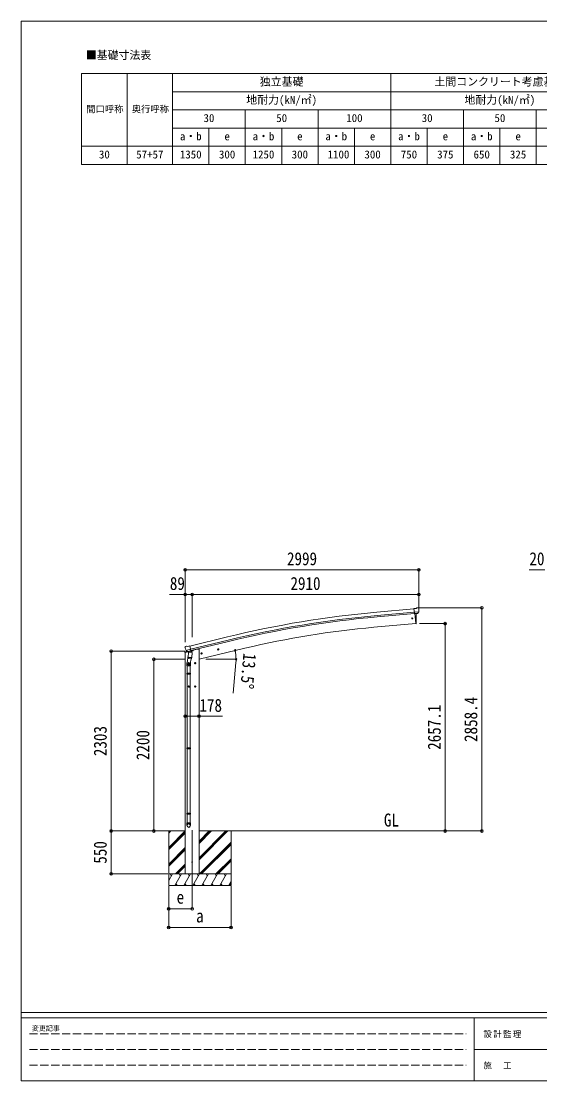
# Model space of a CAD drawing. Units: millimetres at full size, with parts at other scales. Extents: x -9783 to 9892, y -6828 to 6752.
# Drawn here: x -9783 to -3128, y -6828 to 6752 of the extents above; entities that cross this region are included whole.
import ezdxf
from ezdxf.enums import TextEntityAlignment as Align

# ---------------------------------------------------------------- set-up
doc = ezdxf.new("R2010")
doc.units = ezdxf.units.MM
doc.header["$LTSCALE"] = 35
doc.header["$PDMODE"] = 32
doc.header["$PDSIZE"] = 35
doc.linetypes.add('DASHED3', pattern=[4, 3, -1])
for name, color, linetype, lineweight in [('0-0_0', 7, 'Continuous', 9), ('0-1_本体', 4, 'Continuous', 9), ('0-2_部品', 7, 'Continuous', 9), ('0-8_PARTS2', 2, 'Continuous', 9), ('0-A_寸法', 6, 'Continuous', 9), ('1-0_FRAME', 7, 'Continuous', 18), ('F-0_240', 7, 'Continuous', 9)]:
    doc.layers.add(name, color=color, linetype=linetype, lineweight=lineweight)
doc.styles.add('ＭＳ ゴシック', font='')
doc.styles.get('ＭＳ ゴシック').set_extended_font_data('MS Gothic')

msp = doc.modelspace()

# ---------------------------------------------------------------- linework, layer by layer
at = {"layer": '0-0_0', "color": 6}
for p, q in [((-3873.22, -3626.18), (-3873.22, -767.78)), ((-4342.23, -969.08), (-4342.23, -3626.18))]:
    msp.add_line(p, q, dxfattribs=at)
at = {"layer": '0-0_0'}
for p, q in [((-8264.46, -3626.18), (-7679.13, -3626.18)), ((-7890.38, -3837.41), (-7679.13, -3626.16)), ((-7890.38, -3626.18), (-7890.38, -4326.18)), ((-7890.38, -3653.56), (-7862.99, -3626.18)), ((-7890.38, -3639.42), (-7877.14, -3626.18)), ((-7890.38, -3851.55), (-7679.13, -3640.3)), ((-7890.38, -3865.69), (-7679.13, -3654.44)), ((-7501.13, -3996.94), (-7130.36, -3626.18)), ((-7501.13, -3968.66), (-7158.65, -3626.18)), ((-7501.13, -3982.8), (-7144.5, -3626.18)), ((-7501.13, -3784.81), (-7342.49, -3626.18)), ((-7501.13, -3770.67), (-7356.64, -3626.18)), ((-7501.13, -3756.53), (-7370.78, -3626.18)), ((-7501.13, -3626.18), (-4671.7, -3626.18)), ((-7090.38, -3626.18), (-7090.38, -4326.18)), ((-7496.52, -4176.18), (-7090.38, -3770.04)), ((-7482.38, -4176.18), (-7090.38, -3784.18)), ((-7468.23, -4176.18), (-7090.38, -3798.33)), ((-7890.38, -4049.54), (-7679.13, -3838.29)), ((-7890.38, -4063.68), (-7679.13, -3852.43)), ((-7890.38, -4077.83), (-7679.13, -3866.58)), ((-7804.88, -4176.18), (-7679.13, -4050.42)), ((-7790.74, -4176.18), (-7679.13, -4064.57)), ((-7284.38, -4176.18), (-7090.38, -3982.17)), ((-7270.24, -4176.18), (-7090.38, -3996.32)), ((-7256.1, -4176.18), (-7090.38, -4010.46)), ((-7090.38, -4176.18), (-7890.38, -4176.18)), ((-7890.38, -4260.01), (-7841.97, -4176.18)), ((-7856.98, -4202.16), (-7871.98, -4176.18)), ((-7813.11, -4326.18), (-7726.51, -4176.18)), ((-7776.6, -4176.18), (-7679.13, -4078.71)), ((-7741.51, -4202.16), (-7756.51, -4176.18)), ((-7697.64, -4326.18), (-7611.04, -4176.18)), ((-7626.04, -4202.16), (-7641.04, -4176.18)), ((-7582.17, -4326.18), (-7495.57, -4176.18)), ((-7510.57, -4202.16), (-7525.57, -4176.18)), ((-7466.7, -4326.18), (-7380.1, -4176.18)), ((-7395.1, -4202.16), (-7410.1, -4176.18)), ((-7351.23, -4326.18), (-7264.63, -4176.18)), ((-7294.63, -4176.18), (-7279.63, -4202.16)), ((-7235.76, -4326.18), (-7149.16, -4176.18)), ((-7164.16, -4202.16), (-7179.16, -4176.18)), ((-7890.38, -4326.18), (-7090.38, -4326.18)), ((-7798.11, -4300.2), (-7783.11, -4326.18)), ((-7682.64, -4300.2), (-7667.64, -4326.18)), ((-7567.17, -4300.2), (-7552.17, -4326.18)), ((-7451.7, -4300.2), (-7436.7, -4326.18)), ((-7336.23, -4300.2), (-7321.23, -4326.18)), ((-7220.76, -4300.2), (-7205.76, -4326.18)), ((-7120.29, -4326.18), (-7090.38, -4274.37)), ((-7105.29, -4300.2), (-7090.29, -4326.18))]:
    msp.add_line(p, q, dxfattribs=at)
at = {"layer": '0-1_本体'}
for p, q in [((-5220.13, -821.55), (-4742.8, -778.51)), ((-5216.26, -864.54), (-4739.08, -821.51)), ((-5214.75, -881.31), (-4737.57, -838.28)), ((-4730.35, -840.49), (-4719.1, -969.09)), ((-4719.1, -969.09), (-5257.05, -1016.15)), ((-7619.66, -1256.03), (-7136.78, -1138.55)), ((-7609.62, -1298.01), (-7126.54, -1180.71)), ((-7605.65, -1314.38), (-7122.56, -1197.08)), ((-7679.13, -4176.18), (-7679.13, -1339.62)), ((-7651.16, -1322.92), (-7651.16, -1323.47)), ((-7577.13, -1308.67), (-7525.13, -1296.18)), ((-7501.13, -1296.18), (-7525.13, -1296.18)), ((-6913.04, -1284.99), (-7501.13, -1426.18)), ((-7501.13, -1296.18), (-7501.13, -4176.18))]:
    msp.add_line(p, q, dxfattribs=at)
at = {"layer": '0-1_本体', "color": 6}
msp.add_line((-7501.13, -2156.36), (-7679.13, -2156.36), dxfattribs=at)
at = {"layer": '0-1_本体'}
for centre, radius, start, end in [((-4044.08, -13875.58), 13106.9, 95.14794, 103.64794), ((-4044.08, -13875.58), 13063.74, 95.14794, 103.64794), ((-4044.08, -13875.58), 13046.9, 95.14794, 103.64794), ((-4278.44, -12278.8), 11305.08, 94.96591, 103.47643)]:
    msp.add_arc(centre, radius, start, end, dxfattribs=at)
at = {"layer": '0-2_部品'}
for p, q in [((-4716.42, -774.11), (-4742.98, -776.44)), ((-4737.33, -841.1), (-4742.98, -776.44)), ((-4716.42, -774.11), (-4704.7, -767.35)), ((-4689.79, -765.76), (-4703.46, -766.96)), ((-4680.66, -771.51), (-4686.14, -766.91)), ((-4679.59, -773.56), (-4679.48, -774.9)), ((-4680.12, -816.4), (-4739.04, -821.56)), ((-4727.36, -840.23), (-4737.33, -841.1)), ((-4719.3, -966.82), (-4730.35, -840.49)), ((-4693.76, -837.29), (-4701.46, -837.96)), ((-4691.37, -835.89), (-4680.44, -816.95)), ((-4719.06, -969.59), (-4719.3, -966.82)), ((-4716.45, -969.2), (-4719.06, -969.59)), ((-7681.69, -1340.24), (-7638.66, -1329.91)), ((-7681.69, -1333.35), (-7681.69, -1340.24)), ((-7681.11, -1271.61), (-7680.84, -1272.76)), ((-7676.9, -1263.04), (-7680.75, -1269.33)), ((-7653.23, -1324.15), (-7679.39, -1330.43)), ((-7673.8, -1260.79), (-7660.62, -1257.62)), ((-7667.06, -1311.92), (-7609.55, -1298.11)), ((-7650.21, -1326.83), (-7666.59, -1312.34)), ((-7646.06, -1260.3), (-7659.32, -1257.6)), ((-7647.5, -1327.4), (-7639.98, -1325.59)), ((-7646.66, -1327.29), (-7645.13, -1326.92)), ((-7646.06, -1260.3), (-7620.13, -1254.07)), ((-7645.13, -1326.92), (-7608.43, -1318.11)), ((-7643.29, -1327.15), (-7643.35, -1327.89)), ((-7642.59, -1328.93), (-7616.78, -1335.37)), ((-7635.67, -1334.28), (-7640.35, -1401.11)), ((-7589.98, -1337.47), (-7635.67, -1334.28)), ((-7633.9, -1331.1), (-7634.13, -1334.39)), ((-7614.38, -1319.93), (-7615.4, -1334.54)), ((-7608.43, -1318.11), (-7606.9, -1317.74)), ((-7605.35, -1315.64), (-7604.4, -1315.71)), ((-7604.4, -1315.71), (-7591.09, -1331.02)), ((-7600.1, -1320.65), (-7580.97, -1316.06)), ((-7594.66, -1404.31), (-7589.98, -1337.47)), ((-7591.09, -1331.02), (-7591.53, -1337.36)), ((-7577.13, -1307.46), (-7577.13, -1311.2)), ((-7477.57, -1353.78), (-7458.12, -1349.11)), ((-7473.01, -1346), (-7475.14, -1353.2)), ((-7465.71, -1344.25), (-7473.01, -1346)), ((-7465.51, -1361.17), (-7470.18, -1341.72)), ((-7460.54, -1349.69), (-7465.71, -1344.25)), ((-7462.68, -1356.89), (-7460.54, -1349.69)), ((-7263.63, -1302.42), (-7244.18, -1297.75)), ((-7259.07, -1294.64), (-7261.21, -1301.84)), ((-7251.78, -1292.89), (-7259.07, -1294.64)), ((-7251.57, -1309.81), (-7256.24, -1290.36)), ((-7246.61, -1298.33), (-7251.78, -1292.89)), ((-7248.74, -1305.53), (-7246.61, -1298.33)), ((-7656.68, -1509.68), (-7656.68, -1475.33)), ((-7638.62, -1376.35), (-7654.53, -1472.52)), ((-7641.21, -1413.58), (-7640.33, -1401.12)), ((-7640.81, -1414.94), (-7640.81, -1414.94)), ((-7594.66, -1404.31), (-7640.35, -1401.11)), ((-7620.13, -1476.42), (-7640.13, -1476.42)), ((-7639.36, -1415.72), (-7597.67, -1418.63)), ((-7630.13, -1468.92), (-7636.63, -1472.67)), ((-7636.63, -1472.67), (-7636.63, -1480.17)), ((-7636.63, -1480.17), (-7630.13, -1483.93)), ((-7630.13, -1486.42), (-7630.13, -1466.42)), ((-7623.63, -1472.67), (-7630.13, -1468.92)), ((-7603.09, -1418.26), (-7613.82, -1481.84)), ((-7610.68, -1475.02), (-7610.68, -1509.68)), ((-7594.67, -1404.31), (-7595.56, -1417.01)), ((-7540.13, -1476.42), (-7560.13, -1476.42)), ((-7550.13, -1468.92), (-7556.63, -1472.67)), ((-7556.63, -1472.67), (-7556.63, -1480.17)), ((-7556.63, -1480.17), (-7550.13, -1483.93)), ((-7550.13, -1486.42), (-7550.13, -1466.42)), ((-7543.63, -1472.67), (-7550.13, -1468.92)), ((-7610.68, -1509.68), (-7656.68, -1509.68)), ((-7656.68, -1605.68), (-7655.68, -1603.68)), ((-7610.68, -1605.68), (-7656.68, -1605.68)), ((-7610.68, -1613.68), (-7656.68, -1613.68)), ((-7611.68, -1603.68), (-7655.68, -1603.68)), ((-7611.68, -1615.68), (-7655.68, -1615.68)), ((-7654.68, -1509.68), (-7654.68, -1603.68)), ((-7654.68, -1615.68), (-7654.68, -2559.87)), ((-7612.68, -1509.68), (-7612.68, -1603.68)), ((-7612.68, -1615.68), (-7612.68, -2559.87)), ((-7610.68, -1605.68), (-7611.68, -1603.68)), ((-7610.68, -1613.68), (-7611.68, -1615.68)), ((-7610.68, -1605.68), (-7610.68, -1613.68)), ((-7620.13, -1776.42), (-7640.13, -1776.42)), ((-7630.13, -1768.92), (-7636.63, -1772.67)), ((-7636.63, -1772.67), (-7636.63, -1780.17)), ((-7636.63, -1780.17), (-7630.13, -1783.93)), ((-7630.13, -1786.42), (-7630.13, -1766.42)), ((-7623.63, -1772.67), (-7630.13, -1768.92)), ((-7540.13, -1776.42), (-7560.13, -1776.42)), ((-7550.13, -1768.92), (-7556.63, -1772.67)), ((-7556.63, -1772.67), (-7556.63, -1780.17)), ((-7556.63, -1780.17), (-7550.13, -1783.93)), ((-7550.13, -1786.42), (-7550.13, -1766.42)), ((-7543.63, -1772.67), (-7550.13, -1768.92)), ((-7656.68, -2561.87), (-7655.68, -2559.87)), ((-7610.68, -2561.87), (-7656.68, -2561.87)), ((-7610.68, -2569.87), (-7656.68, -2569.87)), ((-7611.68, -2559.87), (-7655.68, -2559.87)), ((-7611.68, -2571.87), (-7655.68, -2571.87)), ((-7654.68, -2571.87), (-7654.68, -3400.06)), ((-7612.68, -2571.87), (-7612.68, -3400.06)), ((-7610.68, -2561.87), (-7611.68, -2559.87)), ((-7610.68, -2569.87), (-7611.68, -2571.87)), ((-7610.68, -2561.87), (-7610.68, -2569.87)), ((-7656.68, -3402.06), (-7655.68, -3400.06)), ((-7610.68, -3402.06), (-7656.68, -3402.06)), ((-7610.68, -3410.06), (-7656.68, -3410.06)), ((-7656.68, -3556.2), (-7656.68, -3522.06)), ((-7610.68, -3522.06), (-7656.68, -3522.06)), ((-7611.68, -3400.06), (-7655.68, -3400.06)), ((-7611.68, -3412.06), (-7655.68, -3412.06)), ((-7654.68, -3412.06), (-7654.68, -3522.06)), ((-7612.68, -3412.06), (-7612.68, -3522.06)), ((-7610.68, -3402.06), (-7611.68, -3400.06)), ((-7610.68, -3410.06), (-7611.68, -3412.06)), ((-7610.68, -3402.06), (-7610.68, -3410.06)), ((-7610.68, -3556.2), (-7610.68, -3522.06))]:
    msp.add_line(p, q, dxfattribs=at)
for points in [[(-4727.36, -840.23), (-4727.09, -840.3), (-4701.72, -838.08), (-4701.46, -837.96)], [(-4713.9, -966.36), (-4713.07, -940.74), (-4712.87, -914.24), (-4713.34, -887.75), (-4714.48, -861.28), (-4715.98, -839.32)], [(-4680.05, -815.77), (-4680.33, -816.76), (-4680.44, -816.95)], [(-7667.33, -1311.34), (-7666.74, -1312.19), (-7666.59, -1312.34)], [(-7614.7, -1319.52), (-7614.93, -1319.67), (-7639.7, -1325.62), (-7639.98, -1325.59)], [(-7614.7, -1319.52), (-7604.97, -1317.19), (-7620.13, -1254.07)], [(-7475.14, -1353.2), (-7469.97, -1358.64), (-7462.68, -1356.89)], [(-7261.21, -1301.84), (-7256.04, -1307.28), (-7248.74, -1305.53)], [(-7630.13, -1483.93), (-7623.63, -1480.17), (-7623.63, -1472.67)], [(-7550.13, -1483.93), (-7543.63, -1480.17), (-7543.63, -1472.67)], [(-7656.68, -1605.68), (-7656.68, -1613.68), (-7655.68, -1615.68)], [(-7630.13, -1783.93), (-7623.63, -1780.17), (-7623.63, -1772.67)], [(-7550.13, -1783.93), (-7543.63, -1780.17), (-7543.63, -1772.67)], [(-7656.68, -2561.87), (-7656.68, -2569.87), (-7655.68, -2571.87)], [(-7656.68, -3402.06), (-7656.68, -3410.06), (-7655.68, -3412.06)]]:
    msp.add_lwpolyline(points, dxfattribs=at)
for centre, radius in [((-4765.13, -901.95), 6.5), ((-7467.84, -1351.45), 8.5), ((-7467.84, -1351.45), 7.7), ((-7467.84, -1351.45), 6.5), ((-7253.91, -1300.08), 8.5), ((-7253.91, -1300.08), 7.7), ((-7253.91, -1300.08), 6.5), ((-7630.13, -1476.42), 8.5), ((-7630.13, -1476.42), 7.7), ((-7630.13, -1476.42), 6.5), ((-7550.13, -1476.42), 8.5), ((-7550.13, -1476.42), 7.7), ((-7550.13, -1476.42), 6.5), ((-7630.13, -1776.42), 8.5), ((-7630.13, -1776.42), 7.7), ((-7630.13, -1776.42), 6.5), ((-7550.13, -1776.42), 8.5), ((-7550.13, -1776.42), 7.7), ((-7550.13, -1776.42), 6.5)]:
    msp.add_circle(centre, radius, dxfattribs=at)
at = {"layer": '0-2_部品', "color": 4}
msp.add_circle((-7590.13, -4026.18), 4.5, dxfattribs=at)
at = {"layer": '0-2_部品'}
for centre, radius, start, end in [((-4703.2, -769.95), 3, 95, 120), ((-4689.36, -770.74), 5, 50.00648, 94.99352), ((-4881.1, -792.54), 202.4, 353.4085, 5), ((-4716.89, -966.23), 3, 278.50322, 357.46219), ((-7678.69, -1333.35), 3, 103.5, 180), ((-7484.03, -1225.51), 202.4, 193.5, 205.09125), ((-7672.63, -1265.65), 5, 103.5, 148.5), ((-7659.92, -1260.54), 3, 78.5, 103.5), ((-7646.78, -1326.8), 0.5, 248.23754, 283.5), ((-7643.79, -1327.11), 0.5, 356, 103.5), ((-7642.35, -1327.96), 1, 176, 256), ((-7616.42, -1334.4), 1.03, 250.03897, 351.96569), ((-7613.78, -1320.02), 0.604, 100.59842, 172.20595), ((-7607.02, -1317.26), 0.5, 283.5, 318.76246), ((-7582.13, -1311.2), 5, 283.5, 0), ((-7626.68, -1475.33), 30, 177.45142, 180), ((-7639.26, -1413.75), 1.95, 175.04017, 217.47766), ((-7639.22, -1413.72), 2, 217.40962, 266), ((-7597.53, -1416.64), 2, 266, 349.46843)]:
    msp.add_arc(centre, radius, start, end, dxfattribs=at)
for centre, major_axis, ratio, start_param, end_param in [((-4675.27, -769.51), (-15.35, 3.44), 0.101033, 5.97514262, 5.97537366), ((-4682.59, -773.81), (2.71, -1.31), 0.997474, 0.53665673, 1.32256522), ((-4694.03, -834.29), (1.62, -2.54), 0.997631, 5.80419048, 5.89294842), ((-4694.1, -834.18), (-3.5, 2.17), 0.650902, 2.11455212, 2.18736272), ((-4693.97, -834.38), (1.62, -2.54), 0.997631, 5.96575902, 6.76218013), ((-7678.19, -1270.9), (-1.57, -2.57), 0.99628, 4.71238898, 5.49965061), ((-7648.22, -1324.57), (-0.73, -2.92), 0.997631, 5.80419048, 6.60061159), ((-7648.16, -1324.35), (2.63, 3.16), 0.650902, 4.09582259, 4.16863319), ((-7648.2, -1324.47), (-0.73, -2.92), 0.997631, 0.39023689, 0.47899483), ((-7633.68, -1475.02), (23, 0), 0.996195, 2.55602575, 6.56630284), ((-7633.68, -1475.02), (21, 0), 0.996195, 2.93491471, 5.95123941), ((-7633.68, -3554.45), (-23, 0), 0.996195, 3.14159265, 6.28318531), ((-7633.68, -3556.2), (-23, 0), 0.996195, 3.14159265, 6.28318531), ((-7633.68, -3556.2), (0, -23.43), 0.981806, 4.71238898, 7.85398163)]:
    msp.add_ellipse(centre, major_axis=major_axis, ratio=ratio, start_param=start_param, end_param=end_param, dxfattribs=at)
msp.add_ellipse((-7633.68, -3556.2), major_axis=(21, 0), ratio=0.996195, dxfattribs=at)
at = {"layer": '0-8_PARTS2'}
msp.add_line((-7590.13, -3616.97), (-7590.13, -4376.18), dxfattribs=at)
at = {"layer": '0-A_寸法'}
for p, q in [((-7679.13, -277.82), (-4680.13, -277.82)), ((-3065.01, -277.82), (-3265.01, -277.82)), ((-7679.13, -594.44), (-7679.13, -1206.67)), ((-7679.13, -594.44), (-7590.13, -594.44)), ((-7590.13, -594.44), (-7590.13, -1142.29)), ((-7590.13, -594.44), (-4680.13, -594.44)), ((-3873.22, -767.78), (-4671.06, -767.78)), ((-4342.23, -969.08), (-4671.06, -969.08)), ((-8628.7, -3626.18), (-8628.7, -1323.18)), ((-8628.7, -1323.18), (-7683.62, -1323.18)), ((-8080.73, -3626.18), (-8080.73, -1426.18)), ((-8080.73, -1426.18), (-7683.62, -1426.18)), ((-7411.63, -1426.18), (-7024.77, -1426.18)), ((-7027.63, -1468.64), (-7061.99, -1861.14)), ((-7501.13, -2156.36), (-7201.13, -2156.36)), ((-8628.7, -3626.18), (-7900.59, -3626.18)), ((-8628.7, -4176.18), (-8628.7, -3626.18)), ((-4342.23, -3626.18), (-4671.06, -3626.18)), ((-3873.22, -3626.18), (-4342.23, -3626.18)), ((-8628.7, -4176.18), (-7900.59, -4176.18)), ((-7890.38, -4862.55), (-7890.38, -4333.6)), ((-7890.38, -4622.57), (-7890.38, -4333.6)), ((-7590.13, -4622.57), (-7590.13, -4333.6)), ((-7090.38, -4862.55), (-7090.38, -4333.6)), ((-7590.13, -4622.57), (-7890.38, -4622.57)), ((-7890.38, -4862.55), (-7090.38, -4862.55))]:
    msp.add_line(p, q, dxfattribs=at)
for points in [[(-7679.13, -277.82), (-7679.13, -594.44), (-7879.13, -594.44)], [(-4680.13, -277.82), (-4680.13, -594.44), (-4680.13, -762)]]:
    msp.add_lwpolyline(points, dxfattribs=at)
for centre in [(-7039.22, -1312.53), (-7025.77, -1426.18)]:
    msp.add_circle(centre, 10.62, dxfattribs=at)
for start, end in [(0, 13.5), (354.99678, 0)]:
    msp.add_arc((-7512.63, -1426.18), 486.86, start, end, dxfattribs=at)
for p in [(-7679.13, -277.82), (-4680.13, -277.82), (-7679.13, -594.44), (-7590.13, -594.44), (-4680.13, -594.44), (-3873.22, -767.78), (-4342.23, -969.08), (-8628.7, -1323.18), (-8080.73, -1426.18), (-7679.13, -2156.36), (-7501.13, -2156.36), (-8628.7, -3626.18), (-8080.73, -3626.18), (-4342.23, -3626.18), (-3873.22, -3626.18), (-8628.7, -4176.18), (-7890.38, -4622.57), (-7590.13, -4622.57), (-7890.38, -4862.55), (-7090.38, -4862.55)]:
    msp.add_point(p, dxfattribs=at)
at = {"layer": '1-0_FRAME'}
for p, q in [((-9006.77, 6081.78), (-2240.11, 6081.78)), ((-9006.77, 6081.78), (-9006.77, 4915.11)), ((-8423.44, 6081.78), (-8423.44, 4915.11)), ((-5040.11, 6081.78), (-5040.11, 4915.11)), ((-7840.11, 5848.44), (-2240.11, 5848.44)), ((-7840.11, 5615.11), (-2240.11, 5615.11)), ((-4106.77, 5615.11), (-4106.77, 4915.11)), ((-7840.11, 5381.78), (-2240.11, 5381.78)), ((-3640.11, 5381.78), (-3640.11, 4915.11))]:
    msp.add_line(p, q, dxfattribs=at)
for points in [[(-7840.11, 6081.78), (-7840.11, 5848.44), (-7840.11, 5148.44), (-7840.11, 4915.11)], [(-6906.77, 5615.11), (-6906.77, 5381.78), (-6906.77, 4915.11)], [(-5973.44, 5615.11), (-5973.44, 5381.78), (-5973.44, 4915.11)], [(-3173.44, 5615.11), (-3173.44, 5148.44), (-3173.44, 4915.11)], [(-7373.44, 5381.78), (-7373.44, 5148.44), (-7373.44, 4915.11)], [(-6440.11, 5381.78), (-6440.11, 5148.44), (-6440.11, 4915.11)], [(-5506.77, 5381.78), (-5506.77, 5148.44), (-5506.77, 4915.11)], [(-4573.44, 5381.78), (-4573.44, 5148.44), (-4573.44, 4915.11)], [(-9006.77, 5148.44), (-7840.11, 5148.44), (-2240.11, 5148.44)], [(-9006.77, 4915.11), (-8423.44, 4915.11), (-5040.11, 4915.11), (-3173.44, 4915.11), (-2240.11, 4915.11)]]:
    msp.add_lwpolyline(points, dxfattribs=at)
at = {"layer": 'F-0_240', "color": 5}
for p, q in [((-9783.03, 6751.9), (-9783.03, -6828.1)), ((-9783.03, 6751.9), (9396.97, 6751.9)), ((-9783.03, -5953.1), (9396.97, -5953.1)), ((-9783.03, -6023.1), (6285.75, -6023.1)), ((-3969.25, -6023.1), (-3969.25, -6828.1)), ((-3969.25, -6425.6), (3205.75, -6425.6)), ((-9783.03, -6828.1), (9396.97, -6828.1))]:
    msp.add_line(p, q, dxfattribs=at)
at = {"layer": 'F-0_240', "color": 4, "linetype": 'DASHED3'}
for p, q in [((-9678.03, -6224.35), (-4074.25, -6224.35)), ((-9678.03, -6425.6), (-4074.25, -6425.6)), ((-9678.03, -6626.85), (-4074.25, -6626.85))]:
    msp.add_line(p, q, dxfattribs=at)

# ---------------------------------------------------------------- texts
at = {"layer": '0-0_0', "style": 'ＭＳ ゴシック', "width": 0.85}
msp.add_text('GL', height=166.8, dxfattribs=at).set_placement((-5129.08, -3619.24), align=Align.BOTTOM_LEFT)
at = {"layer": '0-A_寸法', "color": 7, "style": 'ＭＳ ゴシック', "width": 0.85}
for s, p in [('2999', (-6372.13, -270.82)), ('20', (-3261.26, -270.82)), ('89', (-7875.38, -587.44)), ('2910', (-6327.63, -587.44)), ('178', (-7495.5, -2149.36)), ('e', (-7788.5, -4608.19)), ('a', (-7538.5, -4848.17))]:
    msp.add_text(s, height=166.8, dxfattribs=at).set_placement(p, align=Align.BOTTOM_LEFT)
for s, rotation, p in [('13.5°', 264.997, (-6980.47, -1338.51)), ('2657.1', 90, (-4349.23, -2586.38)), ('2858.4', 90, (-3880.22, -2485.73)), ('2303', 90, (-8635.7, -2667.18)), ('2200', 90, (-8087.73, -2718.68)), ('550', 90, (-8635.7, -4045.56))]:
    msp.add_text(s, height=166.8, rotation=rotation, dxfattribs=at).set_placement(p, align=Align.BOTTOM_LEFT)
at = {"layer": '1-0_FRAME', "style": 'ＭＳ ゴシック'}
for s, height, p in [('■基礎寸法表', 102.6, (-8953.92, 6235.12)), ('独立基礎', 102.6, (-6720.11, 5895.11)), ('土間コンクリート考慮基礎', 102.6, (-4480.11, 5895.11)), ('地耐力(kN/㎡)', 102.6, (-6895.11, 5661.78)), ('地耐力(kN/㎡)', 102.6, (-4095.11, 5661.78)), ('間口呼称', 85.53, (-8948.44, 5556.78)), ('奥行呼称', 85.53, (-8365.11, 5556.78)), ('30', 102.6, (-7443.44, 5428.44)), ('50', 102.6, (-6510.11, 5428.44)), ('100', 102.6, (-5611.77, 5428.44)), ('30', 102.6, (-4643.44, 5428.44)), ('50', 102.6, (-3710.11, 5428.44)), ('a・b', 102.6, (-7746.77, 5195.11)), ('e', 102.6, (-7175.11, 5195.11)), ('a・b', 102.6, (-6813.44, 5195.11)), ('e', 102.6, (-6241.77, 5195.11)), ('a・b', 102.6, (-5880.11, 5195.11)), ('e', 102.6, (-5308.44, 5195.11)), ('a・b', 102.6, (-4946.77, 5195.11)), ('e', 102.6, (-4375.11, 5195.11)), ('a・b', 102.6, (-4013.44, 5195.11)), ('e', 102.6, (-3441.77, 5195.11)), ('30', 102.6, (-8785.11, 4961.78)), ('57+57', 102.6, (-8306.77, 4961.78)), ('1350', 102.6, (-7746.77, 4961.78)), ('300', 102.6, (-7245.11, 4961.78)), ('1250', 102.6, (-6813.44, 4961.78)), ('300', 102.6, (-6311.77, 4961.78)), ('1100', 102.6, (-5850.94, 4961.78)), ('300', 102.6, (-5378.44, 4961.78)), ('750', 102.6, (-4911.77, 4961.78)), ('375', 102.6, (-4445.11, 4961.78)), ('650', 102.6, (-3978.44, 4961.78)), ('325', 102.6, (-3511.77, 4961.78))]:
    msp.add_text(s, height=height, dxfattribs=at).set_placement(p, align=Align.BOTTOM_LEFT)
at = {"layer": 'F-0_240', "style": 'ＭＳ ゴシック'}
msp.add_text('変更記事', height=64.15, dxfattribs=at).set_placement((-9646.27, -6206.85), align=Align.BOTTOM_LEFT)
at = {"layer": 'F-0_240', "char_height": 76.98, "attachment_point": 7, "style": 'ＭＳ ゴシック'}
for s, insert in [('\\T1.17;設計監理', (-3851.04, -6276.85)), ('\\T1.17;施\u3000工', (-3851.04, -6679.35))]:
    msp.add_mtext(s, dxfattribs=dict(at, insert=insert))

doc.saveas('drawing.dxf')
